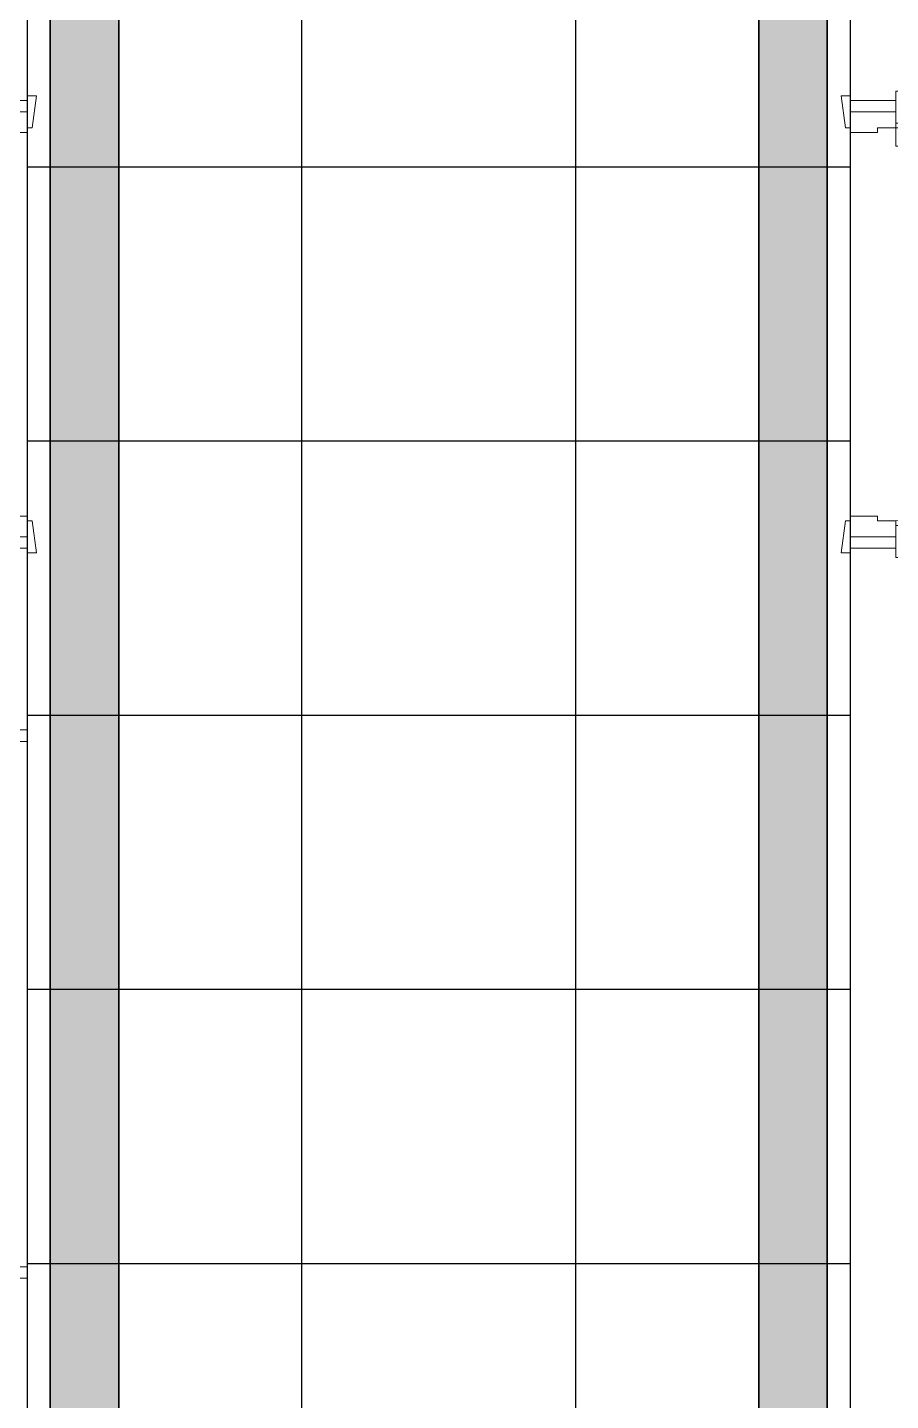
# Model space of a CAD drawing. Extents: x -509638 to 57327, y -29287 to 19916.
# Drawn here: x 43576 to 45464, y 2490 to 5495 of the extents above; entities that cross this region are included whole.
import ezdxf

# ---------------------------------------------------------------- set-up
doc = ezdxf.new("R2010")
doc.units = 0
doc.header["$LTSCALE"] = 0.25
doc.linetypes.add('DASHDOT', pattern=[25.4, 12.7, -6.35, 0, -6.35])
for name, color, linetype, lineweight in [('01-First Floor$0$Aluminum', 251, 'Continuous', 5), ('01-First Floor$0$Walls', 251, 'Continuous', 5), ('01-First Floor$0$Wooden Joinery', 251, 'Continuous', 5), ('E-CABL-TRAY', 10, 'Continuous', 35), ('E-LITE-CLNG-CNDT', 6, 'DASHDOT', 35), ('T-CABL-TRAY', 60, 'Continuous', 35)]:
    doc.layers.add(name, color=color, linetype=linetype, lineweight=lineweight)
doc.layers.add('01-First Floor$0$FALSE CEILING', color=251, linetype='Continuous')

# ---------------------------------------------------------------- blocks, each defined once
blk = doc.blocks.new('01-First Floor$0$A$C72370EFE')
at = {"layer": '01-First Floor$0$Wooden Joinery'}
for p, q in [((-0.01, -0.03), (-0.01, -0.07)), ((0, -0.03), (-0.01, -0.03)), ((0.04, -0.03), (0.05, -0.03)), ((0.05, -0.03), (0.05, -0.07)), ((-0.01, -0.04), (-0.02, -0.04)), ((-0.01, -0.06), (-0.02, -0.06)), ((0.05, -0.04), (0.06, -0.04)), ((0.05, -0.06), (0.06, -0.06)), ((-0.05, -0.07), (-0.05, -0.16)), ((-0.03, -0.07), (-0.03, -0.16)), ((0, -0.07), (-0.01, -0.07)), ((0.04, -0.07), (0.05, -0.07)), ((0.07, -0.07), (0.07, -0.16)), ((0.09, -0.07), (0.09, -0.16)), ((-0.01, -0.17), (-0.02, -0.17)), ((-0.01, -0.17), (-0.01, -0.19)), ((0.05, -0.17), (0.06, -0.17)), ((0.05, -0.17), (0.05, -0.19)), ((-0.01, -0.19), (-0.02, -0.19)), ((0.05, -0.19), (0.06, -0.19))]:
    blk.add_line(p, q, dxfattribs=at)
for centre, radius, start, end in [((-0.02, -0.07), 0.03, 90, 180), ((-0.02, -0.07), 0.01, 90, 180), ((0.06, -0.07), 0.03, 0, 90), ((0.06, -0.07), 0.01, 0, 90), ((-0.02, -0.16), 0.03, 180, 270), ((-0.02, -0.16), 0.01, 180, 270), ((0.06, -0.16), 0.01, 270, 0), ((0.06, -0.16), 0.03, 270, 0)]:
    blk.add_arc(centre, radius, start, end, dxfattribs=at)
blk = doc.blocks.new('01-First Floor$0$A$C5DAD61B4')
at = {"layer": '01-First Floor$0$Wooden Joinery'}
for points in [[(80, 959.1), (80, 969.1), (10, 979.1), (10, 959.1)], [(940, 959.1), (940, 969.1), (1010, 979.1), (1010, 959.1)], [(70, 859.1), (70, 849.1), (0, 839.1), (0, 859.1)], [(120, 859.1), (120, 0), (80, 0), (80, 859.1)], [(950, 859.1), (950, 849.1), (1020, 839.1), (1020, 859.1)]]:
    blk.add_lwpolyline(points, close=True, dxfattribs=at)
for points in [[(45, 859.1), (45, 959.1), (20, 959.1), (20, 859.1), (45, 859.1)], [(45, 859.1), (80, 859.1), (80, 899.1), (90, 899.1), (90, 959.1), (45, 959.1), (45, 859.1)], [(975, 859.1), (940, 859.1), (940, 899.1), (930, 899.1), (930, 959.1), (975, 959.1), (975, 859.1)], [(975, 859.1), (975, 959.1), (1000, 959.1), (1000, 859.1), (975, 859.1)]]:
    blk.add_lwpolyline(points, dxfattribs=at)
blk.add_arc((80, 859.1), 860, 272.666, 0, dxfattribs=at)
at = {"layer": '01-First Floor$0$Wooden Joinery', "xscale": 999.9999999998854, "yscale": 999.9999999998854, "zscale": 999.9999999998854, "rotation": 180}
blk.add_blockref('01-First Floor$0$A$C72370EFE', (120, 0), dxfattribs=at)
blk = doc.blocks.new('01-First Floor$0$A$C37be4daf')
at = {"layer": '01-First Floor$0$Aluminum'}
for p, q in [((1416, 598.2), (216, 598.2)), ((241, 498.2), (241, 598.2)), ((291, 548.2), (291, 598.2)), ((291, 573.2), (1341, 573.2)), ((1341, 548.2), (1341, 598.2)), ((1391, 498.2), (1391, 598.2)), ((1391, 548.2), (241, 548.2)), ((1416, 498.2), (216, 498.2))]:
    blk.add_line(p, q, dxfattribs=at)
at = {"layer": '01-First Floor$0$Walls'}
for p, q in [((216, 498.2), (216, 598.2)), ((1416, 498.2), (1416, 598.2))]:
    blk.add_line(p, q, dxfattribs=at)
blk = doc.blocks.new('01-First Floor')
at = {"layer": '01-First Floor$0$FALSE CEILING', "linetype": 'Continuous'}
for p, q in [((44176, -210), (44176, 8610)), ((44776, -210), (44776, 8610)), ((43576, 5190), (45376, 5190)), ((43576, 4590), (45376, 4590)), ((43576, 3990), (45376, 3990)), ((43576, 3390), (45376, 3390)), ((43576, 2790), (45376, 2790))]:
    blk.add_line(p, q, dxfattribs=at)
at = {"layer": '01-First Floor$0$FALSE CEILING'}
blk.add_lwpolyline([(45376, -210), (43576, -210), (43576, 8610), (45376, 8610)], close=True, dxfattribs=at)
at = {"layer": '01-First Floor$0$Walls'}
for p, q in [((43576, 5335), (43576, 5635)), ((45376, 5335), (45376, 5635)), ((45476, 5335), (45376, 5335)), ((45376, 2440), (45376, 4355)), ((45476, 4355), (45376, 4355))]:
    blk.add_line(p, q, dxfattribs=at)
at = {"rotation": 90}
blk.add_blockref('01-First Floor$0$A$C37be4daf', (44074.2, 2541.5), dxfattribs=at)
at = {"layer": '01-First Floor$0$Wooden Joinery', "rotation": 270}
blk.add_blockref('01-First Floor$0$A$C5DAD61B4', (42616.9, 5355), dxfattribs=at)
at = {"layer": '01-First Floor$0$Wooden Joinery', "xscale": -1, "rotation": 90}
blk.add_blockref('01-First Floor$0$A$C5DAD61B4', (46335.1, 5355), dxfattribs=at)
blk = doc.blocks.new('*U39')
at = {"lineweight": 0}
h = blk.add_hatch(dxfattribs=at)
h.set_pattern_fill('HEX', color=253, scale=8, angle=180, style=0)
h.set_pattern_definition([(180, (-15514.8, -2e-10), (6e-13, -43.99409), [25.4, -50.8]), (300, (-15514.8, -2e-10), (38.1, 21.99705), [25.4, -50.8]), (240, (-15540.2, -2e-10), (38.1, -21.99705), [25.4, -50.8])])
h.paths.add_polyline_path([(-9497.1, 150), (-9497.1, 0), (0, 0), (0, 150)])
at = {"color": 0}
for p, q in [((0, 150), (-9497.1, 150)), ((0, 0), (-9497.1, 0))]:
    blk.add_line(p, q, dxfattribs=at)
blk = doc.blocks.new('*U74')
at = {"lineweight": 0}
h = blk.add_hatch(dxfattribs=at)
h.set_pattern_fill('HEX', color=253, scale=8, angle=180, style=0)
h.set_pattern_definition([(180, (-16914.8, -2e-10), (6e-13, -43.99409), [25.4, -50.8]), (300, (-16914.8, -2e-10), (38.1, 21.99705), [25.4, -50.8]), (240, (-16940.2, -2e-10), (38.1, -21.99705), [25.4, -50.8])])
h.paths.add_polyline_path([(-10897.1, 150), (-10897.1, 0), (0, 0), (0, 150)])
at = {"color": 0}
for p, q in [((0, 150), (-10897.1, 150)), ((0, 0), (-10897.1, 0))]:
    blk.add_line(p, q, dxfattribs=at)

msp = doc.modelspace()

# ---------------------------------------------------------------- block references
at = {"layer": 'E-CABL-TRAY', "rotation": 270}
msp.add_blockref('*U39', (45176, -1010), dxfattribs=at)
at = {"layer": 'E-LITE-CLNG-CNDT'}
msp.add_blockref('01-First Floor', (0, 0), dxfattribs=at)
at = {"layer": 'T-CABL-TRAY', "linetype": 'Continuous', "rotation": 270}
msp.add_blockref('*U74', (43626, -2410), dxfattribs=at)

doc.saveas('drawing.dxf')
